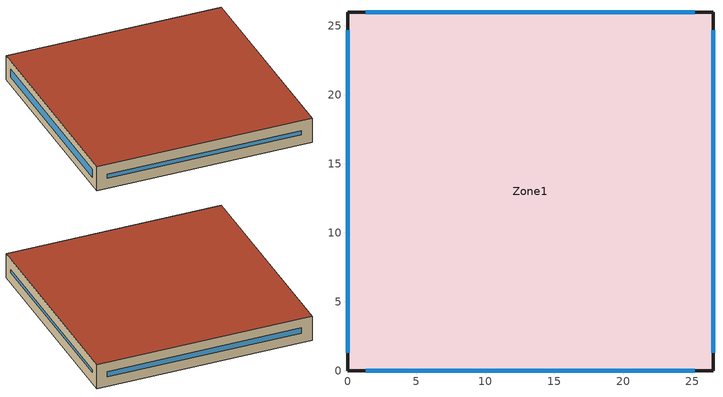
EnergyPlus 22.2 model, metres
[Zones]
Zone1
 floor ground (GroundFloor): 0,0 0,26 26.5,26 26.5,0 z0
 wall outside (ExtWall): 0,0 26.5,0 26.5,26 0,26 0,0 z0:3.2
 window (Window): 1.32,0 25.18,0 z1.33:1.87; 26.5,1.3 26.5,24.7 z1.42:1.78; 25.18,26 1.32,26 z1.24:1.96; 0,24.7 0,1.3 z1.07:2.13
 roof outside (Roof): 0,26 0,0 26.5,0 26.5,26 z3.2
[Building]
Office T1-test-10: North Axis {deg}=-20; Terrain=Suburbs; Loads Convergence Tolerance Value=0.04; Temperature Convergence Tolerance Value=0.4; Solar Distribution=FullExterior; Maximum Number of Warmup Days=25; Minimum Number of Warmup Days=6
[Material]
Name | Roughness | Thickness {m} | Conductivity {W/m-K} | Density {kg/m3} | Specific Heat {J/kg-K}
WallInsulation | MediumRough | 0.046397 | 0.04 | 30 | 1210
Gypsum12.7mm | Smooth | 0.0127 | 0.16 | 784.9 | 830
MetalSiding | Smooth | 0.0015 | 45 | 7680 | 418.4
RoofMembrane | VeryRough | 0.0095 | 0.16 | 1121.29 | 1460
RoofInsulation | MediumRough | 0.106745 | 0.04 | 30 | 1210
HWConcrete100mm | MediumRough | 0.1 | 1.311 | 2240 | 836.8
Carpet12.7mm | VeryRough | 0.0127 | 0.06 | 288 | 1380
[WindowMaterial:SimpleGlazingSystem]
GlazingSimple: U-Factor {W/m2-K}=2.1; Solar Heat Gain Coefficient=0.39; Visible Transmittance=0.56
[Construction]
ExtWall: MetalSiding, WallInsulation, Gypsum12.7mm
Roof: RoofMembrane, RoofInsulation, HWConcrete100mm
GroundFloor: HWConcrete100mm, Carpet12.7mm
Window: GlazingSimple
[Zone]
Zone1: Type=1; Multiplier=1
[People]
Zone1_People: Zone or ZoneList or Space or SpaceList=Zone1; Number of People Schedule=OccSch; Number of People Calculation Method=Area/Person; Floor Area per Person {m2/person}=19.5; Fraction Radiant=0.3; Sensible Heat Fraction=autocalculate; Activity Level Schedule=ActivitySch
[Lights]
Zone1_Lights: Zone or ZoneList or Space or SpaceList=Zone1; Schedule=LightSch; Design Level Calculation Method=Watts/Area; Watts per Zone Floor Area {W/m2}=6.6; Return Air Fraction=0; Fraction Radiant=0.7; Fraction Visible=0.2
[ElectricEquipment]
Zone1_Equip: Zone or ZoneList or Space or SpaceList=Zone1; Schedule=EquipSch; Design Level Calculation Method=Watts/Area; Watts per Zone Floor Area {W/m2}=11.3; Fraction Latent=0; Fraction Radiant=0.5; Fraction Lost=0
[ZoneInfiltration:DesignFlowRate]
Zone1_Infil: Zone or ZoneList or Space or SpaceList=Zone1; Schedule=AlwaysOn; Design Flow Rate Calculation Method=AirChanges/Hour; Air Changes per Hour {1/hr}=0.45; Constant Term Coefficient=1; Temperature Term Coefficient=0; Velocity Term Coefficient=0; Velocity Squared Term Coefficient=0
[HVACTemplate:Thermostat]
Thermostat: Heating Setpoint Schedule=HtgSetSch; Cooling Setpoint Schedule=ClgSetSch
[HVACTemplate:Zone:IdealLoadsAirSystem]
Zone1: Template Thermostat=Thermostat
[Schedule:Compact]
OccSch: Fraction, Through: 12/31, For: Weekdays, Until: 08:00, 0, Until: 18:00, 1, Until: 24:00, 0, For: AllOtherDays, Until: 24:00, 0
LightSch: Fraction, Through: 12/31, For: Weekdays, Until: 08:00, 0.05, Until: 18:00, 0.95, Until: 24:00, 0.05, For: AllOtherDays, Until: 24:00, 0.05
EquipSch: Fraction, Through: 12/31, For: Weekdays, Until: 08:00, 0.25, Until: 18:00, 0.95, Until: 24:00, 0.25, For: AllOtherDays, Until: 24:00, 0.25
ActivitySch: AnyNumber, Through: 12/31, For: AllDays, Until: 24:00, 110
AlwaysOn: Fraction, Through: 12/31, For: AllDays, Until: 24:00, 1
HtgSetSch: Temperature, Through: 12/31, For: Weekdays, Until: 08:00, 15, Until: 18:00, 21.5, Until: 24:00, 15, For: AllOtherDays, Until: 24:00, 15
ClgSetSch: Temperature, Through: 12/31, For: Weekdays, Until: 08:00, 29, Until: 18:00, 24, Until: 24:00, 29, For: AllOtherDays, Until: 24:00, 29
